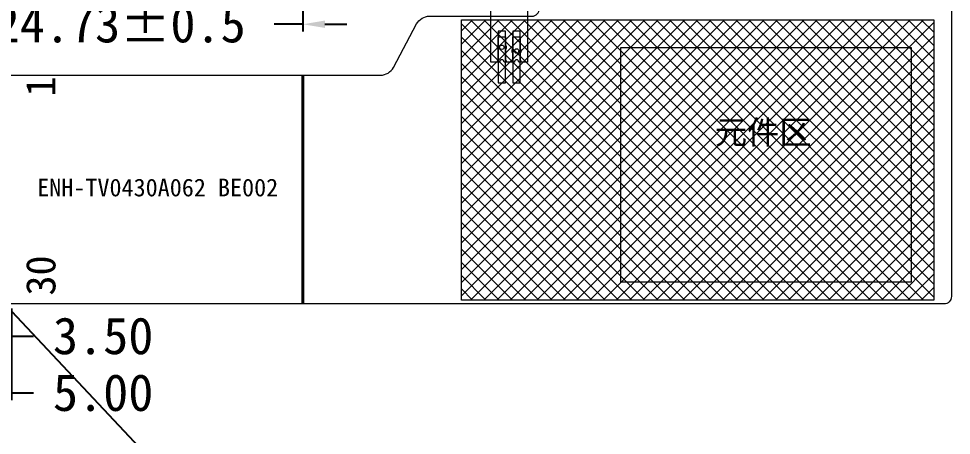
# Model space of a CAD drawing. Header units: inches. Extents: x 384 to 1427, y -468 to -47.
# Drawn here: x 974.2 to 1037.3, y -327.1 to -298.9 of the extents above; entities that cross this region are included whole.
import ezdxf

# ---------------------------------------------------------------- set-up
doc = ezdxf.new("R2010")
doc.units = ezdxf.units.IN
doc.header["$LTSCALE"] = 1.21
doc.header["$MEASUREMENT"] = 0
doc.header["$PDMODE"] = 3
doc.header["$PDSIZE"] = 0.3125
doc.layers.get('0').update_dxf_attribs({"linetype": 'CONTINUOUS'})
doc.layers.get('Defpoints').update_dxf_attribs({"linetype": 'CONTINUOUS'})
doc.layers.add('FPC', color=40, linetype='CONTINUOUS', lineweight=20)
doc.layers.add('TOPOVERLAY', color=2, linetype='CONTINUOUS')
doc.layers.add('标 注', color=3, linetype='CONTINUOUS')
doc.styles.add('NOTE', font='ROMANS.shx', dxfattribs={"width": 0.8, "bigfont": 'EXTFONT.shx'})
doc.styles.add('仿宋', font='', dxfattribs={"height": 2.5})
doc.styles.add('宋', font='')
doc.styles.add('宋体', font='')
doc.styles.get('仿宋').set_extended_font_data('FangSong_GB2312')
doc.styles.get('宋').set_extended_font_data('SimSun')
doc.styles.get('宋体').set_extended_font_data('SimSun')
doc.dimstyles.new('HC-1', dxfattribs={"dimtxt": 2.5, "dimasz": 1.5, "dimexe": 0.5, "dimexo": 0.5, "dimgap": 0.9, "dimtad": 0, "dimzin": 0, "dimdsep": 46, "dimtxsty": '仿宋', "dimcen": 0.5, "dimclrd": 3, "dimclre": 3, "dimclrt": 3, "dimazin": 0, "dimtfac": 1, "dimtmove": 0, "dimatfit": 3, "dimfxl": 1, "dimtolj": 1, "dimtzin": 0, "dimarcsym": 0})
doc.dimstyles.new('STANDARD$7', dxfattribs={"dimtxt": 1.5, "dimasz": 1.25, "dimexe": 0.25, "dimexo": 0.25, "dimgap": 0.25, "dimtad": 0, "dimzin": 0, "dimdsep": 46, "dimtxsty": 'NOTE', "dimcen": 0.5, "dimclrd": 256, "dimclre": 5, "dimclrt": 256, "dimadec": 0, "dimazin": 0, "dimtfac": 1, "dimtmove": 0, "dimatfit": 1, "dimfxl": 1, "dimtolj": 1, "dimtzin": 0, "dimarcsym": 0})

# ---------------------------------------------------------------- blocks, each defined once
blk = doc.blocks.new('*D117')
at = {"color": 0, "lineweight": -2}
for p, q in [((960.307, -292.333), (960.307, -290.833)), ((994.262, -293.833), (959.807, -293.833)), ((960.307, -318.223), (960.307, -293.833)), ((968.385, -318.223), (959.807, -318.223)), ((960.307, -319.723), (960.307, -321.223))]:
    blk.add_line(p, q, dxfattribs=at)
at = {"color": 0}
for points in [[(960.057, -292.333), (960.557, -292.333), (960.307, -293.833)], [(960.057, -319.723), (960.557, -319.723), (960.307, -318.223)]]:
    blk.add_solid(points, dxfattribs=at)
at = {"layer": 'Defpoints', "color": 0}
for p in [(960.307, -293.833), (994.762, -293.833), (968.885, -318.223)]:
    blk.add_point(p, dxfattribs=at)
at = {"color": 7, "lineweight": 5, "insert": (960.307, -304.027), "char_height": 2.5, "attachment_point": 5, "rotation": 90, "style": '仿宋'}
blk.add_mtext('\\A1;24.39%%P0.5', dxfattribs=at)
blk = doc.blocks.new('*D127')
at = {"color": 0, "lineweight": -2}
for p, q in [((993.41, -294.183), (993.41, -299.77)), ((968.685, -302.423), (968.685, -298.77)), ((967.185, -299.27), (965.685, -299.27)), ((968.685, -299.27), (970.624, -299.27)), ((993.41, -299.27), (991.471, -299.27)), ((994.91, -299.27), (996.41, -299.27))]:
    blk.add_line(p, q, dxfattribs=at)
at = {"color": 0}
for points in [[(967.185, -299.02), (967.185, -299.52), (968.685, -299.27)], [(994.91, -299.02), (994.91, -299.52), (993.41, -299.27)]]:
    blk.add_solid(points, dxfattribs=at)
at = {"layer": 'Defpoints', "color": 0}
for p in [(993.41, -293.683), (993.41, -299.27), (968.685, -302.923)]:
    blk.add_point(p, dxfattribs=at)
at = {"color": 7, "lineweight": 5, "insert": (981.047, -299.27), "char_height": 2.5, "attachment_point": 5, "style": '仿宋'}
blk.add_mtext('\\A1;24.73%%P0.5', dxfattribs=at)
blk = doc.blocks.new('*D128')
at = {"color": 0, "lineweight": -2}
for p, q in [((968.685, -318.523), (968.685, -320.9)), ((972.185, -318.523), (972.185, -320.9)), ((967.185, -320.4), (965.685, -320.4)), ((968.685, -320.4), (972.185, -320.4)), ((973.685, -320.4), (975.185, -320.4))]:
    blk.add_line(p, q, dxfattribs=at)
at = {"color": 0}
for points in [[(967.185, -320.15), (967.185, -320.65), (968.685, -320.4)], [(973.685, -320.15), (973.685, -320.65), (972.185, -320.4)]]:
    blk.add_solid(points, dxfattribs=at)
at = {"layer": 'Defpoints', "color": 0}
for p in [(968.685, -318.023), (972.185, -318.023), (972.185, -320.4)]:
    blk.add_point(p, dxfattribs=at)
at = {"color": 7, "lineweight": 5, "insert": (979.894, -320.4), "char_height": 2.5, "attachment_point": 5, "style": '仿宋'}
blk.add_mtext('\\A1;3.50', dxfattribs=at)
blk = doc.blocks.new('*D129')
at = {"color": 0, "lineweight": -2}
for p, q in [((968.685, -318.523), (968.685, -324.747)), ((973.685, -318.523), (973.685, -324.747)), ((970.185, -324.247), (972.185, -324.247)), ((973.685, -324.247), (975.185, -324.247))]:
    blk.add_line(p, q, dxfattribs=at)
at = {"color": 0}
for points in [[(970.185, -323.997), (970.185, -324.497), (968.685, -324.247)], [(972.185, -323.997), (972.185, -324.497), (973.685, -324.247)]]:
    blk.add_solid(points, dxfattribs=at)
at = {"layer": 'Defpoints', "color": 0}
for p in [(968.685, -318.023), (973.685, -318.023), (973.685, -324.247)]:
    blk.add_point(p, dxfattribs=at)
at = {"color": 7, "lineweight": 5, "insert": (979.894, -324.247), "char_height": 2.5, "attachment_point": 5, "style": '仿宋'}
blk.add_mtext('\\A1;5.00', dxfattribs=at)

msp = doc.modelspace()

# ---------------------------------------------------------------- hatches: boundary and pattern name
at = {"layer": '标 注', "lineweight": 5}
h = msp.add_hatch(dxfattribs=at)
h.set_pattern_fill('ANSI37', color=2, scale=0.2)
h.set_pattern_definition([(45, (480.3997, -519.9464), (-0.4490128, 0.4490128), []), (135, (480.3997, -519.9464), (-0.4490128, -0.4490128), [])])
h.paths.add_polyline_path([(1004.161, -317.9641), (1004.161, -298.9621), (1036.161, -298.9621), (1036.161, -317.9641)])

# ---------------------------------------------------------------- linework, layer by layer
at = {"color": 30, "linetype": 'Continuous', "lineweight": 5}
for points in [[(1008.6466, -293.333), (1008.6466, -301.8306), (1008.0466, -301.8306, 1), (1007.7466, -301.8306), (1007.0466, -301.8306, 1), (1006.7466, -301.8306), (1006.1466, -301.8306), (1006.1466, -293.333)], [(1006.6466, -300.1306), (1006.6466, -300.6647, 0.3015113), (1006.6466, -300.9964), (1006.6466, -301.6647, 0.1474768), (1006.5966, -301.8306, -0.1474768), (1006.6466, -301.6647), (1006.6466, -300.9964, -0.3015113), (1006.6466, -300.6647), (1006.6466, -300.1306), (1007.1466, -300.1306), (1007.1466, -300.6647, -0.3015113), (1007.1466, -300.9964), (1007.1466, -301.6647, -0.1474768), (1007.1966, -301.8306, 0.1474768), (1007.1466, -301.6647), (1007.1466, -300.9964, 0.3015113), (1007.1466, -300.6647), (1007.1466, -300.1306)], [(1007.6466, -300.1306), (1007.6466, -300.9147, 0.3015113), (1007.6466, -301.2464), (1007.6466, -301.6647, 0.1474768), (1007.5966, -301.8306, -0.1474768), (1007.6466, -301.6647), (1007.6466, -301.2464, -0.3015113), (1007.6466, -300.9147), (1007.6466, -300.1306), (1008.1466, -300.1306), (1008.1466, -300.9147, -0.3015113), (1008.1466, -301.2464), (1008.1466, -301.6647, -0.1474768), (1008.1966, -301.8306, 0.1474768), (1008.1466, -301.6647), (1008.1466, -301.2464, 0.3015113), (1008.1466, -300.9147), (1008.1466, -300.1306)]]:
    msp.add_lwpolyline(points, format="xyb", dxfattribs=at)
at = {"color": 2, "lineweight": 5}
for points in [[(1006.6466, -303.2306), (1007.1466, -303.2306), (1007.1466, -299.7306), (1006.6466, -299.7306)], [(1007.6466, -303.2306), (1008.1466, -303.2306), (1008.1466, -299.7306), (1007.6466, -299.7306)]]:
    msp.add_lwpolyline(points, close=True, dxfattribs=at)
at = {"color": 30, "linetype": 'Continuous', "lineweight": 5}
for centre in [(1006.8966, -300.8306), (1006.8966, -300.8306), (1007.8966, -301.0806), (1007.8966, -301.0806)]:
    msp.add_circle(centre, 0.15, dxfattribs=at)
at = {"layer": 'FPC', "color": 0, "lineweight": 5}
msp.add_lwpolyline([(1034.62, -316.7547), (1014.9678, -316.7547), (1014.9678, -300.8427), (1034.62, -300.8427)], close=True, dxfattribs=at)
at = {"layer": 'FPC', "color": 0, "lineweight": 5, "const_width": 0.2}
msp.add_lwpolyline([(993.4104, -302.723), (993.4104, -318.223)], dxfattribs=at)
at = {"layer": '标 注', "color": 30, "lineweight": 5}
msp.add_line((1036.8466, -318.223), (1001.4078, -318.223), dxfattribs=at)
msp.add_lwpolyline([(1036.8466, -318.223), (968.8845, -318.223, -0.4142136), (968.6845, -318.023), (968.6845, -302.923, -0.4142136), (968.8845, -302.723), (998.6754, -302.723, 0.2771023), (999.558, -302.1932), (1001.1256, -299.2508, -0.2771023), (1002.0081, -298.721), (1008.9466, -298.721, 0.4142136), (1009.4466, -298.221), (1009.4466, -290.963), (1037.3466, -290.963), (1037.3466, -317.723, -0.4142136)], format="xyb", close=True, dxfattribs=at)
at = {"layer": '标 注', "color": 2, "lineweight": 5}
msp.add_lwpolyline([(1004.161, -317.9641), (1004.161, -298.9621), (1036.161, -298.9621), (1036.161, -317.9641)], close=True, dxfattribs=at)

# ---------------------------------------------------------------- texts
at = {"color": 30, "lineweight": 5, "insert": (1021.3302, -305.7869), "char_height": 1.6, "width": 8.848786, "attachment_point": 1, "style": '宋'}
msp.add_mtext('{\\C3;元件区}', dxfattribs=at)
at = {"color": 2, "lineweight": 5, "insert": (953.6745, -309.7349), "char_height": 1.2, "width": 51.770613, "attachment_point": 1, "rotation": 0.000003, "style": '宋体'}
msp.add_mtext('\\pi21.75;{\\C1;ENH-TV0430A062 BE002}', dxfattribs=at)
at = {"layer": 'TOPOVERLAY', "color": 7, "lineweight": 5, "style": '宋体'}
for s, p in [('1', (976.6618, -304.1706, -210.513)), ('30', (976.6618, -317.6557, -210.513))]:
    msp.add_text(s, height=2, rotation=90, dxfattribs=at).set_placement(p)

# ---------------------------------------------------------------- dimensions: what is measured, and where the dimension line sits
at = {"color": 3, "lineweight": 5}
dim = msp.add_linear_dim(base=(960.3068, -293.833), p1=(968.8845, -318.223), p2=(994.7625, -293.833), angle=90, text='<>%%P0.5', dimstyle='HC-1', override={"dimclrd": 0, "dimclre": 0, "dimclrt": 7, "dimfxl": 0.5, "dimarcsym": 2}, dxfattribs=at)
dim.commit()
dim.dimension.update_dxf_attribs({"geometry": '*D117', "text_midpoint": (960.3068, -304.027), "dimtype": 160})
dim = msp.add_linear_dim(base=(993.4104, -299.2704), p1=(968.6845, -302.923), p2=(993.4104, -293.683), text='<>%%P0.5', dimstyle='HC-1', override={"dimtxsty": '仿宋', "dimclrd": 0, "dimclre": 0, "dimclrt": 7, "dimfxl": 0.5, "dimarcsym": 2}, dxfattribs=at)
dim.commit()
dim.dimension.update_dxf_attribs({"geometry": '*D127', "text_midpoint": (981.0475, -299.2704)})
dim = msp.add_linear_dim(base=(972.1845, -320.4004), p1=(968.6845, -318.023), p2=(972.1845, -318.023), dimstyle='HC-1', override={"dimclrd": 0, "dimclre": 0, "dimclrt": 7, "dimfxl": 0.5, "dimarcsym": 2}, dxfattribs=at)
dim.commit()
dim.dimension.update_dxf_attribs({"geometry": '*D128', "text_midpoint": (979.8941, -320.4004)})
dim = msp.add_linear_dim(base=(973.6845, -324.2467), p1=(968.6845, -318.023), p2=(973.6845, -318.023), dimstyle='HC-1', override={"dimclrd": 0, "dimclre": 0, "dimclrt": 7, "dimfxl": 0.5, "dimarcsym": 2}, dxfattribs=at)
dim.commit()
dim.dimension.update_dxf_attribs({"geometry": '*D129', "text_midpoint": (979.8941, -324.2467), "dimtype": 160})

# ---------------------------------------------------------------- leaders
at = {"lineweight": 5}
msp.add_leader([(968.6845, -313.3937), (987.6986, -333.6332)], dimstyle='STANDARD$7', override={"dimgap": 0.25, "dimtad": 0}, dxfattribs=at)

doc.saveas('drawing.dxf')
